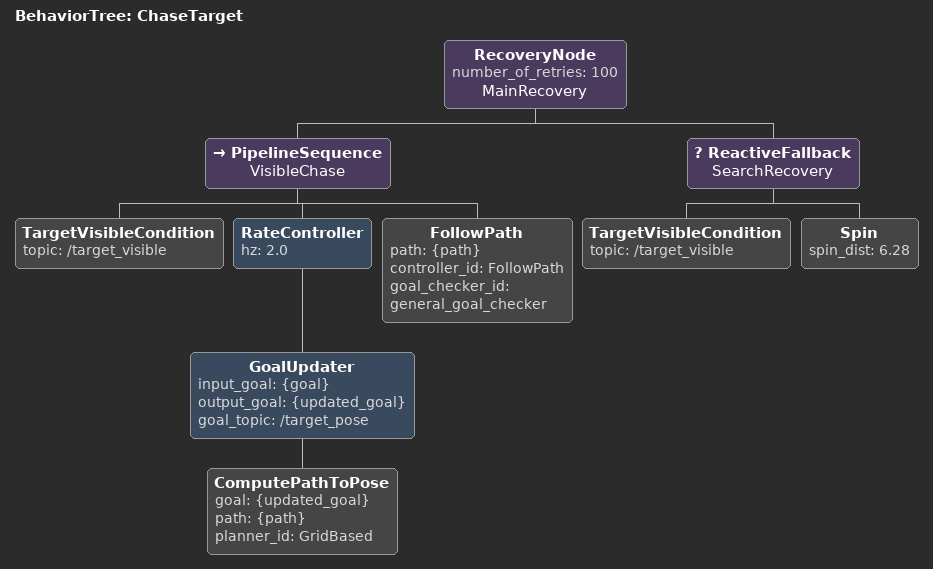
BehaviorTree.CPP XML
<root main_tree_to_execute="ChaseTarget">
  <BehaviorTree ID="ChaseTarget">
    <RecoveryNode number_of_retries="100" name="MainRecovery">
      <PipelineSequence name="VisibleChase">
        <TargetVisibleCondition topic="/target_visible"/>
        <RateController hz="2.0">
          <GoalUpdater input_goal="{goal}" output_goal="{updated_goal}" goal_topic="/target_pose">
            <ComputePathToPose
              goal="{updated_goal}"
              path="{path}"
              planner_id="GridBased"/>
          </GoalUpdater>
        </RateController>
        <FollowPath
          path="{path}"
          controller_id="FollowPath"
          goal_checker_id="general_goal_checker"/>
      </PipelineSequence>

      <ReactiveFallback name="SearchRecovery">
        <TargetVisibleCondition topic="/target_visible"/>
        <Spin spin_dist="6.28"/>
      </ReactiveFallback>
    </RecoveryNode>
  </BehaviorTree>
</root>
